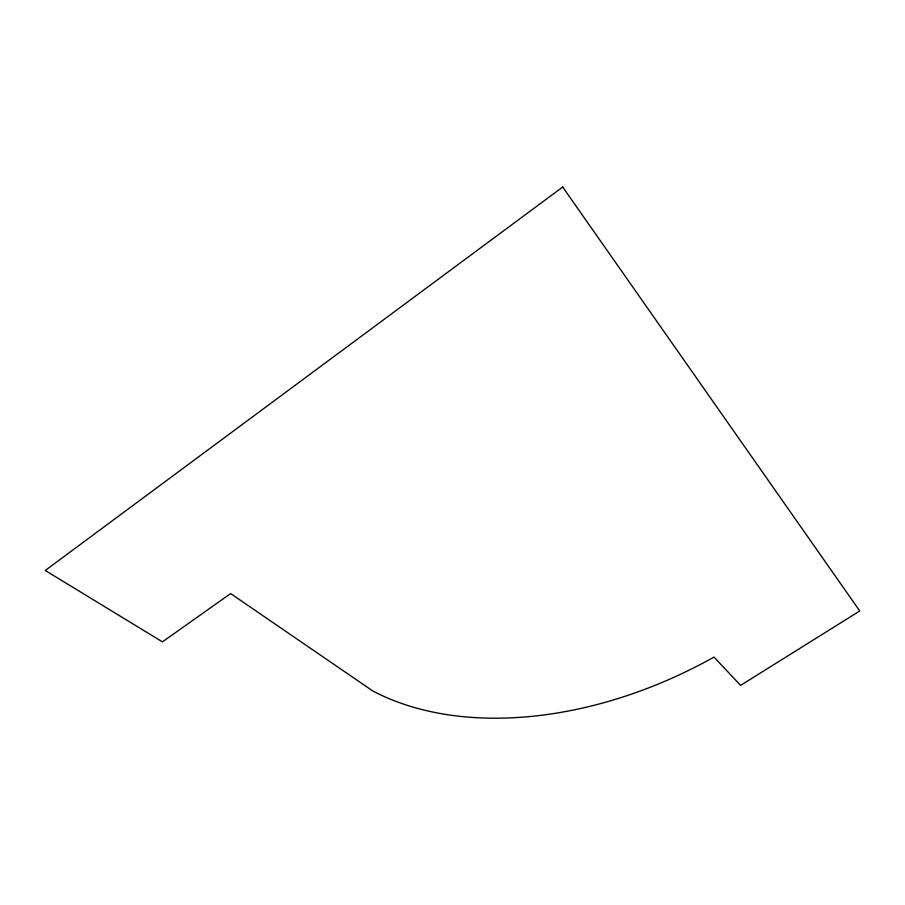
<?xml version="1.0" encoding="UTF-8"?>
<svg xmlns="http://www.w3.org/2000/svg" width="905" height="905" viewBox="0 0 905 905"><rect width="100%" height="100%" fill="white"/><g stroke="black" fill="none" stroke-linecap="round" stroke-linejoin="round"><path stroke-width="1.36" d="M562.706 187.03L45.25 570.467L162.425 641.871L230.617 593.567L372.769 690.956A337.712 223.264 -28.5 0 0 714.011 657.075L740.584 685.39L859.75 610.966L562.706 187.03"/></g></svg>
